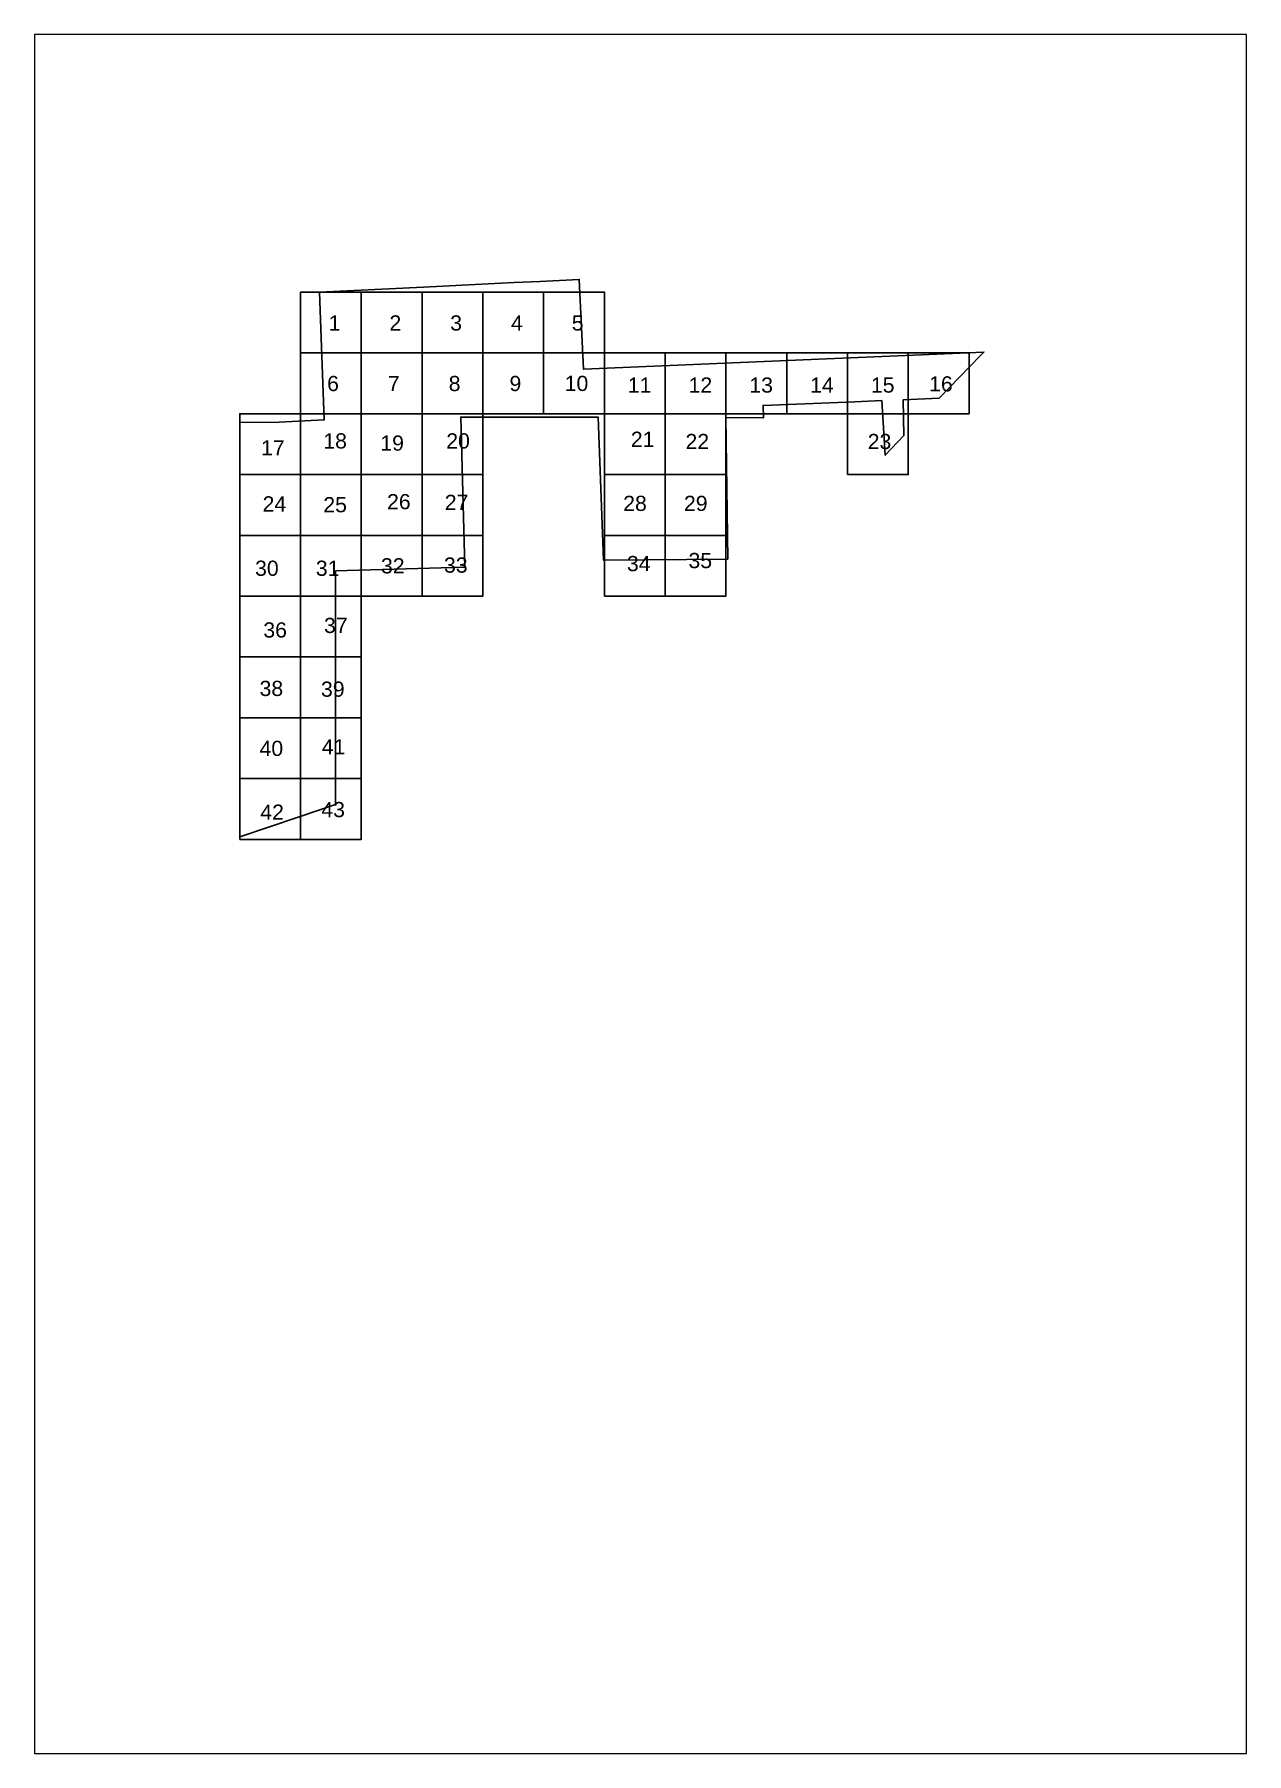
# Paper-space layout 'Лист2' of a CAD drawing. Header units: millimetres. Extents: x -5 to 199, y -16 to 275.
# The model-space entities are those that its viewports show. They can reach past a viewport. Long polylines and large blocks are cut down to what shows.
import ezdxf
from ezdxf.enums import TextEntityAlignment as Align

# ---------------------------------------------------------------- set-up
doc = ezdxf.new("R2010")
doc.units = ezdxf.units.MM
doc.layers.add('Номер', color=5, linetype='Continuous', true_color=0x0000ff)
doc.styles.add('ESKD1', font='eskd1.shx', dxfattribs={"oblique": 15, "height": 0.3})
doc.styles.get("Standard").update_dxf_attribs({"font": 'arial.ttf'})

msp = doc.modelspace()

# ---------------------------------------------------------------- linework, layer by layer
at = {"color": 30, "true_color": 0xf26722}
msp.add_lwpolyline([(95078.13, 630891.33), (95078.13, 630891.33), (95078.13, 630891.33), (95068.33, 630888.04), (95068.33, 630895.24), (95068.33, 630915.24), (95068.33, 630920.24), (95068.33, 630956.18), (95068.33, 630956.18), (95074.83, 630956.23), (95082.22, 630956.59), (95081.44, 630977.6), (95098.55, 630978.43), (95104.91, 630978.74), (95113.48, 630979.16), (95117.72, 630979.36), (95124.19, 630979.68), (95124.88, 630964.91), (95190.76, 630967.74), (95190.18, 630967.13), (95183.42, 630960.15), (95177.49, 630959.9), (95177.59, 630954.03), (95174.55, 630950.78), (95173.97, 630959.76), (95169.51, 630959.58), (95154.45, 630958.96), (95154.51, 630956.94), (95148.31, 630956.98), (95148.61, 630933.69), (95128.16, 630933.53), (95127.29, 630957.06), (95127.29, 630957.06), (95104.68, 630957.06), (95105.38, 630932.35), (95084.09, 630931.75), (95084.09, 630893.33), (95078.13, 630891.33)], dxfattribs=at)
for points in [[(95078.33, 630967.6), (95088.33, 630967.6), (95088.33, 630977.6), (95078.33, 630977.6)], [(95088.33, 630967.6), (95098.33, 630967.6), (95098.33, 630977.6), (95088.33, 630977.6)], [(95098.33, 630967.6), (95108.33, 630967.6), (95108.33, 630977.6), (95098.33, 630977.6)], [(95108.33, 630967.6), (95118.33, 630967.6), (95118.33, 630977.6), (95108.33, 630977.6)], [(95118.33, 630967.6), (95128.33, 630967.6), (95128.33, 630977.6), (95118.33, 630977.6)], [(95078.33, 630957.6), (95088.33, 630957.6), (95088.33, 630967.6), (95078.33, 630967.6)], [(95088.33, 630957.6), (95098.33, 630957.6), (95098.33, 630967.6), (95088.33, 630967.6)], [(95098.33, 630957.6), (95108.33, 630957.6), (95108.33, 630967.6), (95098.33, 630967.6)], [(95108.33, 630957.6), (95118.33, 630957.6), (95118.33, 630967.6), (95108.33, 630967.6)], [(95118.33, 630957.6), (95128.33, 630957.6), (95128.33, 630967.6), (95118.33, 630967.6)], [(95128.33, 630957.6), (95138.33, 630957.6), (95138.33, 630967.6), (95128.33, 630967.6)], [(95138.33, 630957.6), (95148.33, 630957.6), (95148.33, 630967.6), (95138.33, 630967.6)], [(95148.33, 630957.6), (95158.33, 630957.6), (95158.33, 630967.6), (95148.33, 630967.6)], [(95158.33, 630957.6), (95168.33, 630957.6), (95168.33, 630967.6), (95158.33, 630967.6)], [(95168.33, 630957.6), (95178.33, 630957.6), (95178.33, 630967.6), (95168.33, 630967.6)], [(95178.33, 630957.6), (95188.33, 630957.6), (95188.33, 630967.6), (95178.33, 630967.6)], [(95068.33, 630947.6), (95078.33, 630947.6), (95078.33, 630957.6), (95068.33, 630957.6)], [(95078.33, 630947.6), (95088.33, 630947.6), (95088.33, 630957.6), (95078.33, 630957.6)], [(95088.33, 630947.6), (95098.33, 630947.6), (95098.33, 630957.6), (95088.33, 630957.6)], [(95098.33, 630947.6), (95108.33, 630947.6), (95108.33, 630957.6), (95098.33, 630957.6)], [(95128.33, 630947.6), (95138.33, 630947.6), (95138.33, 630957.6), (95128.33, 630957.6)], [(95138.33, 630947.6), (95148.33, 630947.6), (95148.33, 630957.6), (95138.33, 630957.6)], [(95168.33, 630947.6), (95178.33, 630947.6), (95178.33, 630957.6), (95168.33, 630957.6)], [(95068.33, 630937.6), (95078.33, 630937.6), (95078.33, 630947.6), (95068.33, 630947.6)], [(95078.33, 630937.6), (95088.33, 630937.6), (95088.33, 630947.6), (95078.33, 630947.6)], [(95088.33, 630937.6), (95098.33, 630937.6), (95098.33, 630947.6), (95088.33, 630947.6)], [(95098.33, 630937.6), (95108.33, 630937.6), (95108.33, 630947.6), (95098.33, 630947.6)], [(95128.33, 630937.6), (95138.33, 630937.6), (95138.33, 630947.6), (95128.33, 630947.6)], [(95138.33, 630937.6), (95148.33, 630937.6), (95148.33, 630947.6), (95138.33, 630947.6)], [(95068.33, 630927.6), (95078.33, 630927.6), (95078.33, 630937.6), (95068.33, 630937.6)], [(95078.33, 630927.6), (95088.33, 630927.6), (95088.33, 630937.6), (95078.33, 630937.6)], [(95088.33, 630927.6), (95098.33, 630927.6), (95098.33, 630937.6), (95088.33, 630937.6)], [(95098.33, 630927.6), (95108.33, 630927.6), (95108.33, 630937.6), (95098.33, 630937.6)], [(95128.33, 630927.6), (95138.33, 630927.6), (95138.33, 630937.6), (95128.33, 630937.6)], [(95138.33, 630927.6), (95148.33, 630927.6), (95148.33, 630937.6), (95138.33, 630937.6)], [(95068.33, 630917.6), (95078.33, 630917.6), (95078.33, 630927.6), (95068.33, 630927.6)], [(95078.33, 630917.6), (95088.33, 630917.6), (95088.33, 630927.6), (95078.33, 630927.6)], [(95068.33, 630907.6), (95078.33, 630907.6), (95078.33, 630917.6), (95068.33, 630917.6)], [(95078.33, 630907.6), (95088.33, 630907.6), (95088.33, 630917.6), (95078.33, 630917.6)], [(95068.33, 630897.6), (95078.33, 630897.6), (95078.33, 630907.6), (95068.33, 630907.6)], [(95078.33, 630897.6), (95088.33, 630897.6), (95088.33, 630907.6), (95078.33, 630907.6)], [(95068.33, 630887.6), (95078.33, 630887.6), (95078.33, 630897.6), (95068.33, 630897.6)], [(95078.33, 630887.6), (95088.33, 630887.6), (95088.33, 630897.6), (95078.33, 630897.6)]]:
    msp.add_lwpolyline(points, close=True)

# ---------------------------------------------------------------- texts
at = {"char_height": 2.5, "attachment_point": 1}
for s, insert in [('1', (95082.96, 630973.78)), ('2', (95092.96, 630973.78)), ('3', (95102.96, 630973.78)), ('4', (95112.96, 630973.78)), ('5', (95122.96, 630973.78)), ('6', (95082.71, 630963.82)), ('7', (95092.71, 630963.82)), ('8', (95102.71, 630963.82)), ('9', (95112.71, 630963.82)), ('10', (95121.79, 630963.84)), ('11', (95132.18, 630963.57)), ('12', (95142.18, 630963.57)), ('13', (95152.18, 630963.57)), ('14', (95162.18, 630963.57)), ('15', (95172.18, 630963.57)), ('16', (95181.76, 630963.76)), ('17', (95071.84, 630953.25)), ('18', (95082.08, 630954.38)), ('19', (95091.46, 630954.03)), ('20', (95102.31, 630954.38)), ('21', (95132.68, 630954.65)), ('22', (95141.67, 630954.28)), ('23', (95171.65, 630954.28)), ('24', (95072.09, 630944.02)), ('25', (95082.08, 630943.89)), ('26', (95092.57, 630944.39)), ('27', (95102.06, 630944.27)), ('28', (95131.42, 630944.11)), ('29', (95141.42, 630944.11)), ('30', (95070.85, 630933.44)), ('31', (95080.85, 630933.44)), ('32', (95091.57, 630933.84)), ('33', (95101.94, 630933.96)), ('34', (95132.04, 630934.21)), ('35', (95142.16, 630934.71)), ('36', (95072.21, 630923.29)), ('37', (95082.2, 630924.04)), ('38', (95071.59, 630913.68)), ('39', (95081.7, 630913.56)), ('40', (95071.59, 630903.82)), ('41', (95081.83, 630904.07)), ('43', (95081.76, 630893.75)), ('42', (95071.71, 630893.33))]:
    msp.add_mtext_dynamic_manual_height_columns(s, width=2.3814, gutter_width=12.5, heights=[0], dxfattribs=dict(at, insert=insert))
at = {"layer": 'Номер', "style": 'ESKD1', "oblique": 15}
msp.add_text('1', height=0.3, dxfattribs=at).set_placement((95082.15, 630956.56), align=Align.MIDDLE)

psp = doc.layouts.new('Лист2')

# ---------------------------------------------------------------- viewports
at = {"layer": '0'}
psp.add_viewport(center=(96.82, 129.52), size=(204.62, 290.051), view_center_point=(95134.27, 630878.62), view_height=282.737, dxfattribs=at)

doc.saveas('drawing.dxf')
